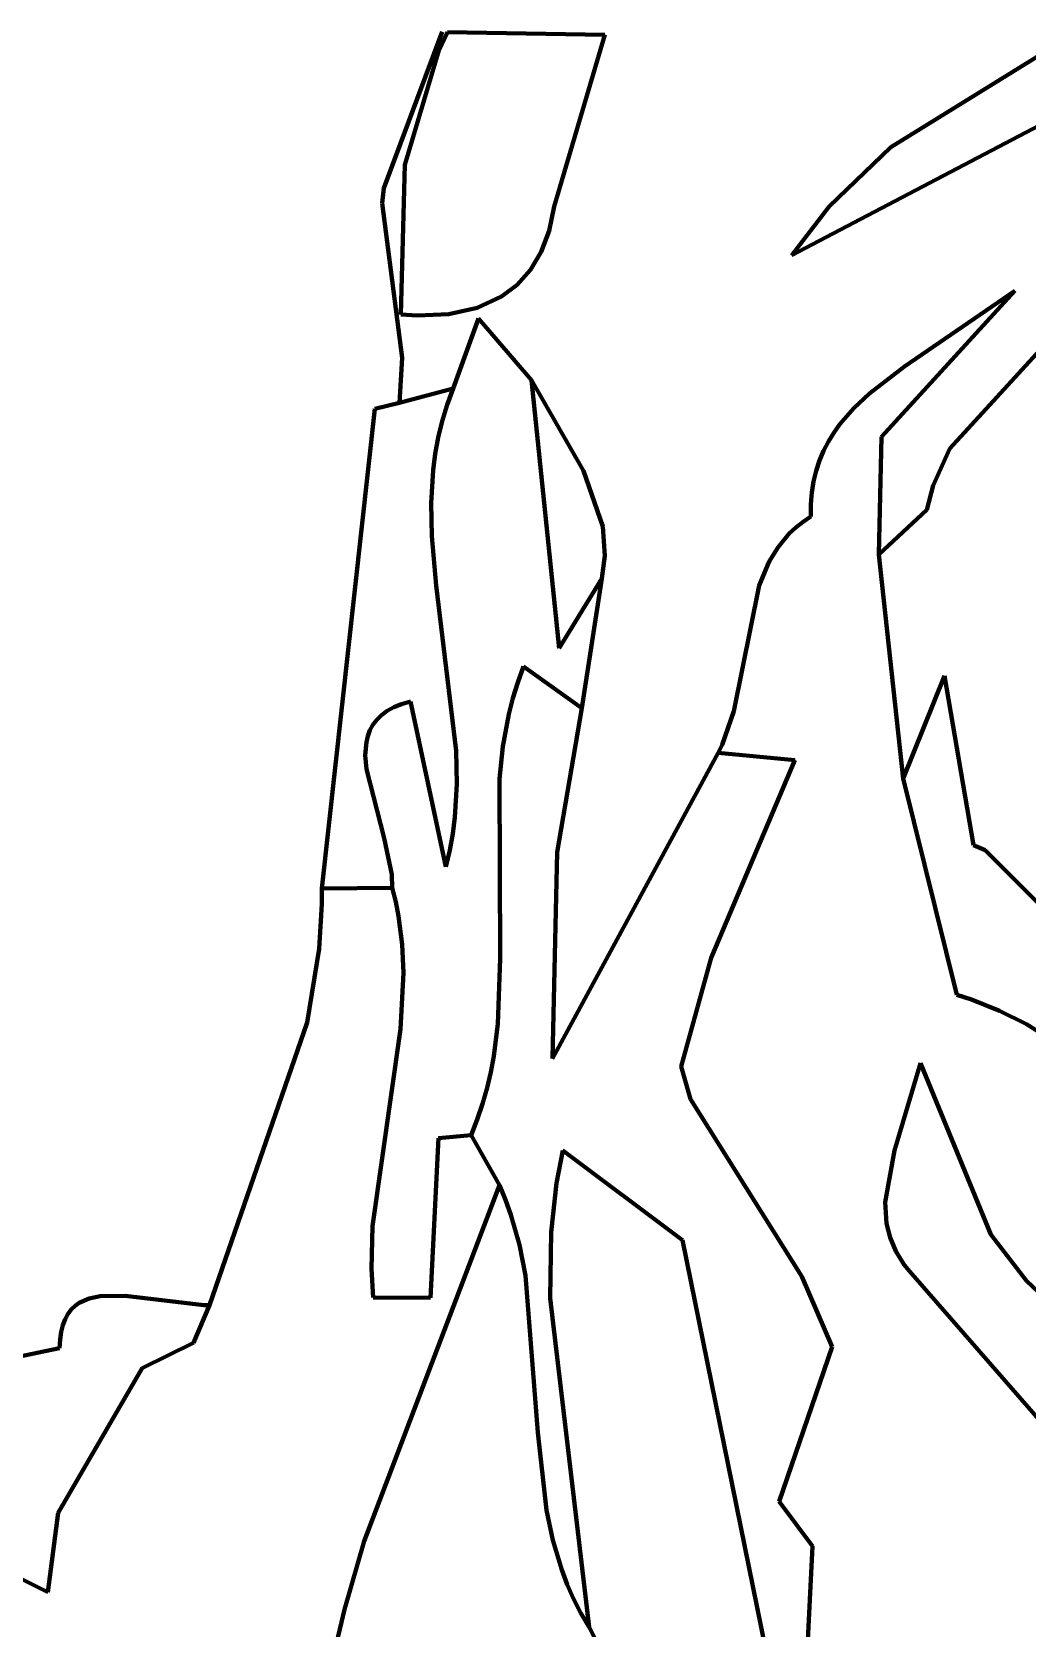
# Model space of a CAD drawing. Header units: millimetres. Extents: x 0 to 8.3, y 0 to 12.4.
# Drawn here: x 4.204 to 4.641, y 7.748 to 8.449 of the extents above; entities that cross this region are included whole.
import ezdxf

# ---------------------------------------------------------------- set-up
doc = ezdxf.new("R2010")
doc.units = ezdxf.units.MM
for name, color, linetype, lineweight in [('color#131313ff', 7, 'CONTINUOUS', 100), ('color#7c7c7cff', 7, 'CONTINUOUS', 100), ('color#c5c5c5ff', 7, 'CONTINUOUS', 100), ('color#ffffffff', 7, 'CONTINUOUS', 100)]:
    doc.layers.add(name, color=color, linetype=linetype, lineweight=lineweight)

msp = doc.modelspace()

# ---------------------------------------------------------------- linework, layer by layer
at = {"layer": 'color#131313ff'}
for p, q in [((4.35832, 8.38069), (4.38389, 8.44947)), ((4.38632, 8.44929), (4.38253, 8.44122)), ((4.45545, 8.44811), (4.38632, 8.44929)), ((4.43314, 8.37262), (4.45545, 8.44811)), ((4.65881, 8.44696), (4.58107, 8.39871)), ((4.38253, 8.44122), (4.36747, 8.39098)), ((4.53754, 8.35126), (4.663, 8.41709)), ((4.58107, 8.39871), (4.55394, 8.37267)), ((4.36747, 8.39098), (4.36581, 8.32523)), ((4.35761, 8.37412), (4.35832, 8.38069)), ((4.36632, 8.30616), (4.35761, 8.37412)), ((4.43094, 8.36199), (4.43314, 8.37262)), ((4.55394, 8.37267), (4.53754, 8.35126)), ((4.42745, 8.35275), (4.43094, 8.36199)), ((4.42275, 8.34487), (4.42745, 8.35275)), ((4.4169, 8.33833), (4.42275, 8.34487)), ((4.40999, 8.3331), (4.4169, 8.33833)), ((4.39924, 8.32812), (4.40999, 8.3331)), ((4.57688, 8.27152), (4.63545, 8.33558)), ((4.63545, 8.33558), (4.58703, 8.30246)), ((4.36581, 8.32523), (4.37316, 8.32475)), ((4.37316, 8.32475), (4.38691, 8.32535)), ((4.38691, 8.32535), (4.39924, 8.32812)), ((4.3999, 8.32356), (4.38874, 8.29275)), ((4.42314, 8.29637), (4.3999, 8.32356)), ((4.65778, 8.32191), (4.60695, 8.26645)), ((4.36519, 8.2864), (4.36632, 8.30616)), ((4.58703, 8.30246), (4.57156, 8.2906)), ((4.44607, 8.25653), (4.42314, 8.29637)), ((4.38874, 8.29275), (4.36519, 8.2864)), ((4.57156, 8.2906), (4.5647, 8.28408)), ((4.5647, 8.28408), (4.55865, 8.27706)), ((4.55865, 8.27706), (4.55598, 8.27332)), ((4.55358, 8.26942), (4.55146, 8.26534)), ((4.55598, 8.27332), (4.55358, 8.26942)), ((4.5757, 8.21987), (4.57688, 8.27152)), ((4.54965, 8.26108), (4.54816, 8.25661)), ((4.55146, 8.26534), (4.54965, 8.26108)), ((4.60695, 8.26645), (4.59962, 8.25012)), ((4.45452, 8.23215), (4.44607, 8.25653)), ((4.54816, 8.25661), (4.54703, 8.25194)), ((4.54626, 8.24704), (4.54589, 8.2419)), ((4.54703, 8.25194), (4.54626, 8.24704)), ((4.59962, 8.25012), (4.59678, 8.23942)), ((4.54589, 8.2419), (4.54592, 8.23652)), ((4.59678, 8.23942), (4.5757, 8.21987)), ((4.45542, 8.21929), (4.45452, 8.23215)), ((4.53927, 8.23167), (4.5364, 8.22898)), ((4.54243, 8.23419), (4.53927, 8.23167)), ((4.54592, 8.23652), (4.54243, 8.23419)), ((4.5364, 8.22898), (4.5315, 8.22311)), ((4.45411, 8.20929), (4.45542, 8.21929)), ((4.5315, 8.22311), (4.52757, 8.21668)), ((4.52757, 8.21668), (4.52318, 8.20615)), ((4.44523, 8.15237), (4.45411, 8.20929)), ((4.52318, 8.20615), (4.51207, 8.15103)), ((4.58643, 8.12147), (4.60456, 8.16658)), ((4.60456, 8.16658), (4.6173, 8.0922)), ((4.43445, 8.08907), (4.44523, 8.15237)), ((4.51207, 8.15103), (4.5069, 8.13616)), ((4.5069, 8.13616), (4.50517, 8.13267)), ((4.50517, 8.13267), (4.43233, 7.99836)), ((4.61006, 8.02644), (4.58643, 8.12147)), ((4.6173, 8.0922), (4.62246, 8.08996)), ((4.43233, 7.99836), (4.43445, 8.08907)), ((4.62246, 8.08996), (4.67398, 8.03817)), ((4.33108, 8.0664), (4.33109, 8.07309)), ((4.33109, 8.07309), (4.36201, 8.07345)), ((4.36201, 8.07345), (4.36358, 8.0672)), ((4.32991, 8.04659), (4.33108, 8.0664)), ((4.36358, 8.0672), (4.36482, 8.06096)), ((4.36482, 8.06096), (4.36641, 8.04852)), ((4.32467, 8.01426), (4.32991, 8.04659)), ((4.36641, 8.04852), (4.36697, 8.03611)), ((4.36697, 8.03611), (4.36565, 8.01137)), ((4.61648, 8.02437), (4.61006, 8.02644)), ((4.6288, 8.01942), (4.61648, 8.02437)), ((4.28169, 7.89013), (4.32467, 8.01426)), ((4.64054, 8.01352), (4.6288, 8.01942)), ((4.36565, 8.01137), (4.35328, 7.92478)), ((4.66267, 7.99957), (4.64054, 8.01352)), ((4.37878, 7.89327), (4.3823, 7.96344)), ((4.3823, 7.96344), (4.39666, 7.96468)), ((4.39666, 7.96468), (4.40912, 7.94274)), ((4.4342, 7.94368), (4.43687, 7.95803)), ((4.43687, 7.95803), (4.48953, 7.91858)), ((4.40912, 7.94274), (4.34962, 7.78637)), ((4.43188, 7.92208), (4.4342, 7.94368)), ((4.35328, 7.92478), (4.35283, 7.90605)), ((4.43143, 7.89319), (4.43188, 7.92208)), ((4.48953, 7.91858), (4.53005, 7.71917)), ((4.35283, 7.90605), (4.35364, 7.89351)), ((4.27467, 7.87354), (4.28169, 7.89013)), ((4.35364, 7.89351), (4.37878, 7.89327)), ((4.44844, 7.74866), (4.43143, 7.89319)), ((4.25221, 7.86247), (4.27467, 7.87354)), ((4.21529, 7.79892), (4.25221, 7.86247)), ((4.21066, 7.76407), (4.21529, 7.79892)), ((4.34962, 7.78637), (4.34102, 7.75632)), ((4.18345, 7.77746), (4.21066, 7.76407)), ((4.34102, 7.75632), (4.33625, 7.73608)), ((4.47475, 7.69669), (4.44844, 7.74866))]:
    msp.add_line(p, q, dxfattribs=at)
at = {"layer": 'color#7c7c7cff'}
for p, q in [((4.60695, 8.26645), (4.65778, 8.32191)), ((4.42314, 8.29637), (4.44607, 8.25653)), ((4.43536, 8.17866), (4.42314, 8.29637)), ((4.36519, 8.2864), (4.38874, 8.29275)), ((4.38874, 8.29275), (4.38611, 8.28558)), ((4.33109, 8.07309), (4.35443, 8.28378)), ((4.35443, 8.28378), (4.36519, 8.2864)), ((4.38611, 8.28558), (4.38395, 8.27841)), ((4.38395, 8.27841), (4.38223, 8.27122)), ((4.38223, 8.27122), (4.38093, 8.26403)), ((4.38093, 8.26403), (4.37999, 8.25683)), ((4.59962, 8.25012), (4.60695, 8.26645)), ((4.37999, 8.25683), (4.37913, 8.2424)), ((4.44607, 8.25653), (4.45452, 8.23215)), ((4.59678, 8.23942), (4.59962, 8.25012)), ((4.37913, 8.2424), (4.37937, 8.22794)), ((4.5757, 8.21987), (4.59678, 8.23942)), ((4.45452, 8.23215), (4.45542, 8.21929)), ((4.37937, 8.22794), (4.38125, 8.20621)), ((4.45542, 8.21929), (4.45411, 8.20929)), ((4.58643, 8.12147), (4.5757, 8.21987)), ((4.38125, 8.20621), (4.39004, 8.13352)), ((4.45411, 8.20929), (4.43536, 8.17866)), ((4.41713, 8.16365), (4.41965, 8.1706)), ((4.41965, 8.1706), (4.44523, 8.15237)), ((4.41499, 8.15666), (4.41713, 8.16365)), ((4.60456, 8.16658), (4.58643, 8.12147)), ((4.6173, 8.0922), (4.60456, 8.16658)), ((4.37003, 8.15531), (4.36611, 8.15414)), ((4.38558, 8.0826), (4.37003, 8.15531)), ((4.41322, 8.14965), (4.41499, 8.15666)), ((4.35727, 8.14926), (4.3552, 8.14723)), ((4.35976, 8.1511), (4.35727, 8.14926)), ((4.3627, 8.15273), (4.35976, 8.1511)), ((4.36611, 8.15414), (4.3627, 8.15273)), ((4.41061, 8.13552), (4.41322, 8.14965)), ((4.44523, 8.15237), (4.43445, 8.08907)), ((4.35223, 8.14262), (4.35127, 8.14008)), ((4.35353, 8.14501), (4.35223, 8.14262)), ((4.3552, 8.14723), (4.35353, 8.14501)), ((4.35063, 8.13739), (4.35017, 8.13164)), ((4.35127, 8.14008), (4.35063, 8.13739)), ((4.39004, 8.13352), (4.39031, 8.11897)), ((4.40908, 8.12129), (4.41061, 8.13552)), ((4.35017, 8.13164), (4.35065, 8.12546)), ((4.43233, 7.99836), (4.50517, 8.13267)), ((4.53889, 8.12947), (4.50207, 8.04259)), ((4.50517, 8.13267), (4.53889, 8.12947)), ((4.35065, 8.12546), (4.35851, 8.09528)), ((4.40947, 8.04226), (4.40908, 8.12129)), ((4.39031, 8.11897), (4.38947, 8.10442)), ((4.38947, 8.10442), (4.38856, 8.09714)), ((4.35851, 8.09528), (4.36188, 8.07924)), ((4.38856, 8.09714), (4.38727, 8.08987)), ((4.62246, 8.08996), (4.6173, 8.0922)), ((4.38727, 8.08987), (4.38558, 8.0826)), ((4.43445, 8.08907), (4.43233, 7.99836)), ((4.67398, 8.03817), (4.62246, 8.08996)), ((4.36188, 8.07924), (4.36201, 8.07345)), ((4.36201, 8.07345), (4.33109, 8.07309)), ((4.50207, 8.04259), (4.48894, 7.99493)), ((4.40837, 8.01368), (4.40947, 8.04226)), ((4.40658, 7.99952), (4.40837, 8.01368)), ((4.40528, 7.99248), (4.40658, 7.99952)), ((4.48894, 7.99493), (4.49302, 7.98062)), ((4.58256, 7.95794), (4.59408, 7.99632)), ((4.59408, 7.99632), (4.62498, 7.92107)), ((4.40367, 7.98547), (4.40528, 7.99248)), ((4.40171, 7.9785), (4.40367, 7.98547)), ((4.49302, 7.98062), (4.54194, 7.90268)), ((4.39938, 7.97157), (4.40171, 7.9785)), ((4.39666, 7.96468), (4.39938, 7.97157)), ((4.40912, 7.94274), (4.39666, 7.96468)), ((4.43687, 7.95803), (4.4342, 7.94368)), ((4.48953, 7.91858), (4.43687, 7.95803)), ((4.57853, 7.93536), (4.58256, 7.95794)), ((4.41181, 7.93629), (4.40912, 7.94274)), ((4.4342, 7.94368), (4.43188, 7.92208)), ((4.41415, 7.92977), (4.41181, 7.93629)), ((4.57914, 7.92592), (4.57853, 7.93536)), ((4.4179, 7.91652), (4.41415, 7.92977)), ((4.58064, 7.91976), (4.57914, 7.92592)), ((4.42058, 7.90305), (4.4179, 7.91652)), ((4.43188, 7.92208), (4.43143, 7.89319)), ((4.53005, 7.71917), (4.48953, 7.91858)), ((4.58317, 7.91373), (4.58064, 7.91976)), ((4.62498, 7.92107), (4.64063, 7.90076)), ((4.58684, 7.90784), (4.58317, 7.91373)), ((4.42601, 7.83416), (4.42058, 7.90305)), ((4.54194, 7.90268), (4.55526, 7.87174)), ((4.58914, 7.90496), (4.58684, 7.90784)), ((4.64921, 7.83624), (4.58914, 7.90496)), ((4.64063, 7.90076), (4.65322, 7.8889)), ((4.43143, 7.89319), (4.44844, 7.74866)), ((4.55526, 7.87174), (4.53193, 7.80384)), ((4.42975, 7.80009), (4.42601, 7.83416)), ((4.43256, 7.78679), (4.42975, 7.80009)), ((4.53193, 7.80384), (4.54666, 7.78419)), ((4.43646, 7.77375), (4.43256, 7.78679)), ((4.54666, 7.78419), (4.54424, 7.73708)), ((4.43889, 7.76734), (4.43646, 7.77375)), ((4.44168, 7.76102), (4.43889, 7.76734)), ((4.44485, 7.75479), (4.44168, 7.76102)), ((4.44844, 7.74866), (4.44485, 7.75479))]:
    msp.add_line(p, q, dxfattribs=at)
at = {"layer": 'color#c5c5c5ff'}
for p, q in [((4.58107, 8.39871), (4.65881, 8.44696)), ((4.663, 8.41709), (4.53754, 8.35126)), ((4.55394, 8.37267), (4.58107, 8.39871)), ((4.53754, 8.35126), (4.55394, 8.37267)), ((4.38874, 8.29275), (4.3999, 8.32356)), ((4.3999, 8.32356), (4.42314, 8.29637)), ((4.42314, 8.29637), (4.43536, 8.17866)), ((4.38611, 8.28558), (4.38874, 8.29275)), ((4.38395, 8.27841), (4.38611, 8.28558)), ((4.38223, 8.27122), (4.38395, 8.27841)), ((4.38093, 8.26403), (4.38223, 8.27122)), ((4.37999, 8.25683), (4.38093, 8.26403)), ((4.37913, 8.2424), (4.37999, 8.25683)), ((4.37937, 8.22794), (4.37913, 8.2424)), ((4.38125, 8.20621), (4.37937, 8.22794)), ((4.39004, 8.13352), (4.38125, 8.20621)), ((4.43536, 8.17866), (4.45411, 8.20929)), ((4.45411, 8.20929), (4.44523, 8.15237)), ((4.41965, 8.1706), (4.41713, 8.16365)), ((4.44523, 8.15237), (4.41965, 8.1706)), ((4.41713, 8.16365), (4.41499, 8.15666)), ((4.36611, 8.15414), (4.37003, 8.15531)), ((4.37003, 8.15531), (4.38558, 8.0826)), ((4.41499, 8.15666), (4.41322, 8.14965)), ((4.3552, 8.14723), (4.35727, 8.14926)), ((4.35727, 8.14926), (4.35976, 8.1511)), ((4.35976, 8.1511), (4.3627, 8.15273)), ((4.3627, 8.15273), (4.36611, 8.15414)), ((4.41322, 8.14965), (4.41061, 8.13552)), ((4.35127, 8.14008), (4.35223, 8.14262)), ((4.35223, 8.14262), (4.35353, 8.14501)), ((4.35353, 8.14501), (4.3552, 8.14723)), ((4.35017, 8.13164), (4.35063, 8.13739)), ((4.35063, 8.13739), (4.35127, 8.14008)), ((4.39031, 8.11897), (4.39004, 8.13352)), ((4.41061, 8.13552), (4.40908, 8.12129)), ((4.35065, 8.12546), (4.35017, 8.13164)), ((4.35851, 8.09528), (4.35065, 8.12546)), ((4.40908, 8.12129), (4.40947, 8.04226)), ((4.38947, 8.10442), (4.39031, 8.11897)), ((4.38856, 8.09714), (4.38947, 8.10442)), ((4.36188, 8.07924), (4.35851, 8.09528)), ((4.38727, 8.08987), (4.38856, 8.09714)), ((4.38558, 8.0826), (4.38727, 8.08987)), ((4.36201, 8.07345), (4.36188, 8.07924)), ((4.36358, 8.0672), (4.36201, 8.07345)), ((4.36482, 8.06096), (4.36358, 8.0672)), ((4.36641, 8.04852), (4.36482, 8.06096)), ((4.36697, 8.03611), (4.36641, 8.04852)), ((4.36565, 8.01137), (4.36697, 8.03611)), ((4.40947, 8.04226), (4.40837, 8.01368)), ((4.35328, 7.92478), (4.36565, 8.01137)), ((4.40837, 8.01368), (4.40658, 7.99952)), ((4.40658, 7.99952), (4.40528, 7.99248)), ((4.40528, 7.99248), (4.40367, 7.98547)), ((4.40367, 7.98547), (4.40171, 7.9785)), ((4.40171, 7.9785), (4.39938, 7.97157)), ((4.39938, 7.97157), (4.39666, 7.96468)), ((4.3823, 7.96344), (4.37878, 7.89327)), ((4.39666, 7.96468), (4.3823, 7.96344)), ((4.35283, 7.90605), (4.35328, 7.92478)), ((4.35364, 7.89351), (4.35283, 7.90605)), ((4.21955, 7.88616), (4.22101, 7.8881)), ((4.22101, 7.8881), (4.22269, 7.88974)), ((4.22269, 7.88974), (4.22456, 7.89109)), ((4.22456, 7.89109), (4.22882, 7.89303)), ((4.22882, 7.89303), (4.23368, 7.89407)), ((4.23368, 7.89407), (4.24469, 7.89413)), ((4.24469, 7.89413), (4.27927, 7.89001)), ((4.28169, 7.89013), (4.27467, 7.87354)), ((4.27927, 7.89001), (4.28169, 7.89013)), ((4.37878, 7.89327), (4.35364, 7.89351)), ((4.21657, 7.87829), (4.21731, 7.88127)), ((4.21731, 7.88127), (4.21831, 7.88389)), ((4.21831, 7.88389), (4.21955, 7.88616)), ((4.21592, 7.87114), (4.2161, 7.87492)), ((4.2161, 7.87492), (4.21657, 7.87829)), ((4.18777, 7.86535), (4.21592, 7.87114)), ((4.27467, 7.87354), (4.25221, 7.86247)), ((4.25221, 7.86247), (4.21529, 7.79892)), ((4.21529, 7.79892), (4.21066, 7.76407)), ((4.21066, 7.76407), (4.18345, 7.77746))]:
    msp.add_line(p, q, dxfattribs=at)
at = {"layer": 'color#ffffffff'}
for p, q in [((4.38389, 8.44947), (4.35832, 8.38069)), ((4.38253, 8.44122), (4.38632, 8.44929)), ((4.38632, 8.44929), (4.45545, 8.44811)), ((4.45545, 8.44811), (4.43314, 8.37262)), ((4.36747, 8.39098), (4.38253, 8.44122)), ((4.36581, 8.32523), (4.36747, 8.39098)), ((4.35832, 8.38069), (4.35761, 8.37412)), ((4.35761, 8.37412), (4.36632, 8.30616)), ((4.43314, 8.37262), (4.43094, 8.36199)), ((4.43094, 8.36199), (4.42745, 8.35275)), ((4.42745, 8.35275), (4.42275, 8.34487)), ((4.42275, 8.34487), (4.4169, 8.33833)), ((4.4169, 8.33833), (4.40999, 8.3331)), ((4.40999, 8.3331), (4.39924, 8.32812)), ((4.63545, 8.33558), (4.57688, 8.27152)), ((4.58703, 8.30246), (4.63545, 8.33558)), ((4.37316, 8.32475), (4.36581, 8.32523)), ((4.38691, 8.32535), (4.37316, 8.32475)), ((4.39924, 8.32812), (4.38691, 8.32535)), ((4.36632, 8.30616), (4.36519, 8.2864)), ((4.57156, 8.2906), (4.58703, 8.30246)), ((4.5647, 8.28408), (4.57156, 8.2906)), ((4.35443, 8.28378), (4.33109, 8.07309)), ((4.36519, 8.2864), (4.35443, 8.28378)), ((4.55865, 8.27706), (4.5647, 8.28408)), ((4.55598, 8.27332), (4.55865, 8.27706)), ((4.55146, 8.26534), (4.55358, 8.26942)), ((4.55358, 8.26942), (4.55598, 8.27332)), ((4.57688, 8.27152), (4.5757, 8.21987)), ((4.54816, 8.25661), (4.54965, 8.26108)), ((4.54965, 8.26108), (4.55146, 8.26534)), ((4.54703, 8.25194), (4.54816, 8.25661)), ((4.54589, 8.2419), (4.54626, 8.24704)), ((4.54626, 8.24704), (4.54703, 8.25194)), ((4.54592, 8.23652), (4.54589, 8.2419)), ((4.5364, 8.22898), (4.53927, 8.23167)), ((4.53927, 8.23167), (4.54243, 8.23419)), ((4.54243, 8.23419), (4.54592, 8.23652)), ((4.5315, 8.22311), (4.5364, 8.22898)), ((4.52757, 8.21668), (4.5315, 8.22311)), ((4.5757, 8.21987), (4.58643, 8.12147)), ((4.52318, 8.20615), (4.52757, 8.21668)), ((4.51207, 8.15103), (4.52318, 8.20615)), ((4.5069, 8.13616), (4.51207, 8.15103)), ((4.50517, 8.13267), (4.5069, 8.13616)), ((4.50207, 8.04259), (4.53889, 8.12947)), ((4.53889, 8.12947), (4.50517, 8.13267)), ((4.58643, 8.12147), (4.61006, 8.02644)), ((4.33109, 8.07309), (4.33108, 8.0664)), ((4.33108, 8.0664), (4.32991, 8.04659)), ((4.32991, 8.04659), (4.32467, 8.01426)), ((4.48894, 7.99493), (4.50207, 8.04259)), ((4.61006, 8.02644), (4.61648, 8.02437)), ((4.61648, 8.02437), (4.6288, 8.01942)), ((4.32467, 8.01426), (4.28169, 7.89013)), ((4.6288, 8.01942), (4.64054, 8.01352)), ((4.64054, 8.01352), (4.66267, 7.99957)), ((4.49302, 7.98062), (4.48894, 7.99493)), ((4.59408, 7.99632), (4.58256, 7.95794)), ((4.62498, 7.92107), (4.59408, 7.99632)), ((4.54194, 7.90268), (4.49302, 7.98062)), ((4.58256, 7.95794), (4.57853, 7.93536)), ((4.34962, 7.78637), (4.40912, 7.94274)), ((4.40912, 7.94274), (4.41181, 7.93629)), ((4.41181, 7.93629), (4.41415, 7.92977)), ((4.57853, 7.93536), (4.57914, 7.92592)), ((4.41415, 7.92977), (4.4179, 7.91652)), ((4.57914, 7.92592), (4.58064, 7.91976)), ((4.4179, 7.91652), (4.42058, 7.90305)), ((4.58064, 7.91976), (4.58317, 7.91373)), ((4.64063, 7.90076), (4.62498, 7.92107)), ((4.58317, 7.91373), (4.58684, 7.90784)), ((4.42058, 7.90305), (4.42601, 7.83416)), ((4.55526, 7.87174), (4.54194, 7.90268)), ((4.58684, 7.90784), (4.58914, 7.90496)), ((4.58914, 7.90496), (4.64921, 7.83624)), ((4.65322, 7.8889), (4.64063, 7.90076)), ((4.22101, 7.8881), (4.21955, 7.88616)), ((4.22269, 7.88974), (4.22101, 7.8881)), ((4.22456, 7.89109), (4.22269, 7.88974)), ((4.22882, 7.89303), (4.22456, 7.89109)), ((4.23368, 7.89407), (4.22882, 7.89303)), ((4.24469, 7.89413), (4.23368, 7.89407)), ((4.27927, 7.89001), (4.24469, 7.89413)), ((4.28169, 7.89013), (4.27927, 7.89001)), ((4.21731, 7.88127), (4.21657, 7.87829)), ((4.21831, 7.88389), (4.21731, 7.88127)), ((4.21955, 7.88616), (4.21831, 7.88389)), ((4.2161, 7.87492), (4.21592, 7.87114)), ((4.21657, 7.87829), (4.2161, 7.87492)), ((4.21592, 7.87114), (4.18777, 7.86535)), ((4.53193, 7.80384), (4.55526, 7.87174)), ((4.42601, 7.83416), (4.42975, 7.80009)), ((4.42975, 7.80009), (4.43256, 7.78679)), ((4.54666, 7.78419), (4.53193, 7.80384)), ((4.34102, 7.75632), (4.34962, 7.78637)), ((4.43256, 7.78679), (4.43646, 7.77375)), ((4.54424, 7.73708), (4.54666, 7.78419)), ((4.43646, 7.77375), (4.43889, 7.76734)), ((4.43889, 7.76734), (4.44168, 7.76102)), ((4.33625, 7.73608), (4.34102, 7.75632)), ((4.44168, 7.76102), (4.44485, 7.75479)), ((4.44485, 7.75479), (4.44844, 7.74866)), ((4.44844, 7.74866), (4.47475, 7.69669))]:
    msp.add_line(p, q, dxfattribs=at)

doc.saveas('drawing.dxf')
